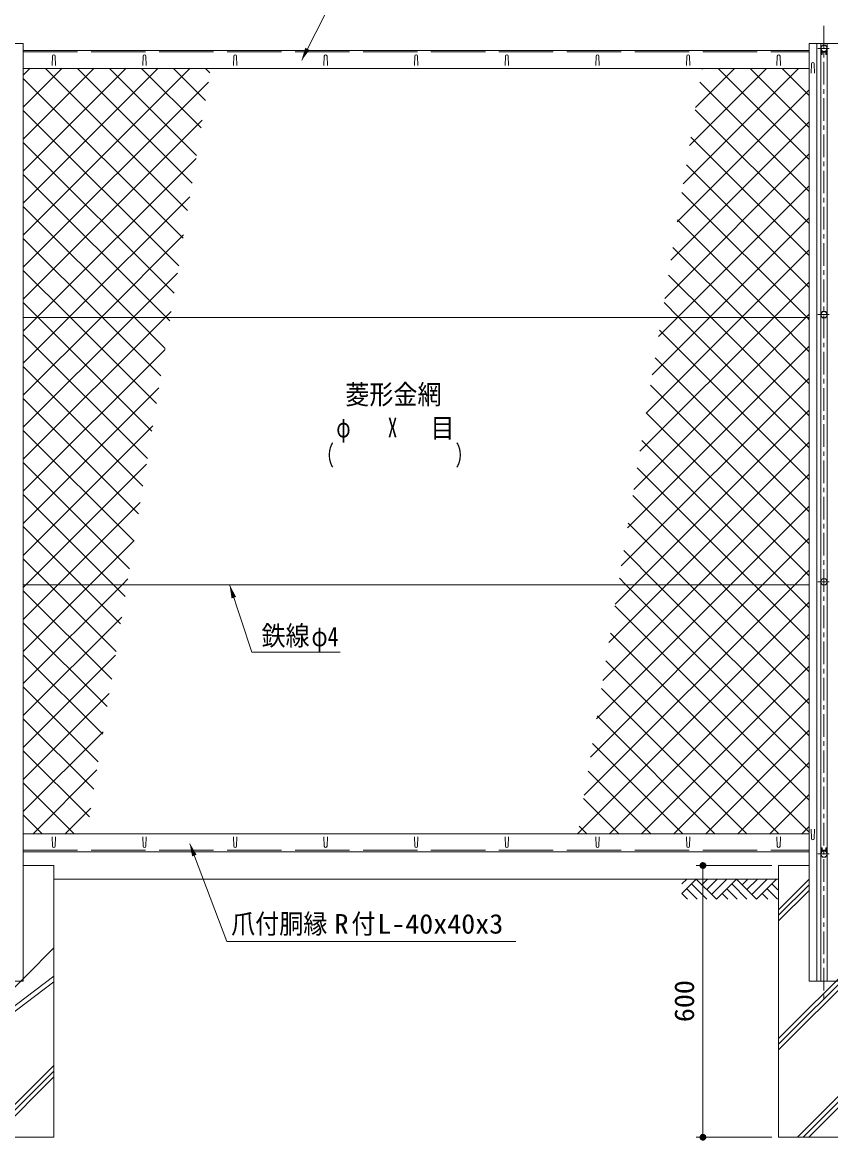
# Model space of a CAD drawing. Units: millimetres, scale not verified. Extents: x -4455 to 4455, y -3150 to 3150.
# Drawn here: x -3004 to -1220, y -797 to 1672 of the extents above; entities that cross this region are included whole.
import ezdxf
from ezdxf.enums import TextEntityAlignment as Align

# ---------------------------------------------------------------- set-up
doc = ezdxf.new("R2010")
doc.units = ezdxf.units.MM
doc.header["$LTSCALE"] = 20
for name, pattern in [('DASHED', [7.5, 6, -1.5]), ('USER1', [2, 1.25, -0.25, 0.25, -0.25]), ('USER2', [4, 2.5, -0.5, 0.5, -0.5])]:
    doc.linetypes.add(name, pattern=pattern)
for name, color, linetype, lineweight in [('0-1_SUNPOU', 1, 'Continuous', 18), ('0-2_1部材', 3, 'Continuous', 18), ('0-3_中心線', 1, 'USER2', 18), ('0-5_6文字', 3, 'Continuous', 18), ('0-6_5寸法', 1, 'Continuous', 18), ('0-7_GL', 7, 'Continuous', 18), ('0-8_8部品', 3, 'Continuous', 18), ('0-9_4基礎', 4, 'Continuous', 18), ('0-B_2網', 4, 'Continuous', 18), ('0-C_0', 1, 'Continuous', 18)]:
    doc.layers.add(name, color=color, linetype=linetype, lineweight=lineweight)
doc.styles.add('ＭＳ ゴシック', font='')
doc.styles.get('ＭＳ ゴシック').set_extended_font_data('MS Gothic')

# ---------------------------------------------------------------- blocks, each defined once
blk = doc.blocks.new('M1')
at = {"layer": '0-1_SUNPOU'}
blk.add_line((-5, 0), (-38.58, 0), dxfattribs=at)
for points in [[(0, 0), (-5, 0), (-4.96, 0.63)], [(0, 0), (-4.96, -0.63), (-5, 0)], [(0, 0), (-4.96, 0.63), (-4.84, 1.24)], [(0, 0), (-4.84, -1.24), (-4.96, -0.63)], [(0, 0), (-4.84, 1.24), (-4.65, 1.84)], [(0, 0), (-4.65, -1.84), (-4.84, -1.24)], [(0, 0), (-4.65, 1.84), (-4.38, 2.41)], [(0, 0), (-4.38, -2.41), (-4.65, -1.84)], [(0, 0), (-4.38, 2.41), (-4.05, 2.94)], [(0, 0), (-4.05, -2.94), (-4.38, -2.41)], [(0, 0), (-4.05, 2.94), (-3.64, 3.42)], [(0, 0), (-3.64, -3.42), (-4.05, -2.94)], [(0, 0), (-3.64, 3.42), (-3.19, 3.85)], [(0, 0), (-3.19, -3.85), (-3.64, -3.42)], [(0, 0), (-3.19, 3.85), (-2.68, 4.22)], [(0, 0), (-2.68, -4.22), (-3.19, -3.85)], [(0, 0), (-2.68, 4.22), (-2.13, 4.52)], [(0, 0), (-2.13, -4.52), (-2.68, -4.22)], [(0, 0), (-2.13, 4.52), (-1.55, 4.76)], [(0, 0), (-1.55, -4.76), (-2.13, -4.52)], [(0, 0), (-1.55, 4.76), (-0.94, 4.91)], [(0, 0), (-0.94, -4.91), (-1.55, -4.76)], [(0, 0), (-0.94, 4.91), (-0.31, 4.99)], [(0, 0), (-0.31, -4.99), (-0.94, -4.91)], [(0, 0), (-0.31, 4.99), (0.31, 4.99)], [(0, 0), (0.31, -4.99), (-0.31, -4.99)], [(0, 0), (0.31, 4.99), (0.94, 4.91)], [(0, 0), (0.94, 4.91), (1.55, 4.76)], [(0, 0), (1.55, 4.76), (2.13, 4.52)], [(0, 0), (2.13, 4.52), (2.68, 4.22)], [(0, 0), (2.68, 4.22), (3.19, 3.85)], [(0, 0), (3.19, 3.85), (3.64, 3.42)], [(0, 0), (3.64, 3.42), (4.05, 2.94)], [(0, 0), (4.05, 2.94), (4.38, 2.41)], [(0, 0), (4.38, 2.41), (4.65, 1.84)], [(0, 0), (4.65, 1.84), (4.84, 1.24)], [(0, 0), (4.84, 1.24), (4.96, 0.63)], [(0, 0), (4.96, 0.63), (5, 0)], [(0, 0), (0.94, -4.91), (0.31, -4.99)], [(0, 0), (1.55, -4.76), (0.94, -4.91)], [(0, 0), (2.13, -4.52), (1.55, -4.76)], [(0, 0), (2.68, -4.22), (2.13, -4.52)], [(0, 0), (3.19, -3.85), (2.68, -4.22)], [(0, 0), (3.64, -3.42), (3.19, -3.85)], [(0, 0), (4.05, -2.94), (3.64, -3.42)], [(0, 0), (4.38, -2.41), (4.05, -2.94)], [(0, 0), (4.65, -1.84), (4.38, -2.41)], [(0, 0), (4.84, -1.24), (4.65, -1.84)], [(0, 0), (4.96, -0.63), (4.84, -1.24)], [(0, 0), (5, 0), (4.96, -0.63)]]:
    blk.add_solid(points, dxfattribs=at)
blk = doc.blocks.new('GL-マーク')
at = {"layer": '0-C_0'}
for p, q in [((-278.75, -14.14), (-264.61, 0)), ((-278.75, -42.43), (-236.32, 0)), ((-236.32, 0), (-177.24, -59.08)), ((-203.01, 0), (-219.67, -16.66)), ((-174.73, 0), (-205.53, -30.8)), ((-146.45, 0), (-191.38, -44.94)), ((-118.16, 0), (-177.24, -59.08)), ((-118.16, 0), (-59.08, -59.08)), ((-84.85, 0), (-101.51, -16.65)), ((-56.57, 0), (-87.36, -30.8)), ((-28.28, 0), (-73.22, -44.94)), ((0, 0), (-59.08, -59.08)), ((-264.61, -28.28), (-233.81, -59.08)), ((-250.46, -14.14), (-205.53, -59.08)), ((-146.44, -28.28), (-115.65, -59.08)), ((-132.3, -14.14), (-87.37, -59.08)), ((2.51, -59.08), (-28.28, -28.28)), ((3.33, -31.61), (-14.14, -14.14)), ((-278.75, -42.43), (-262.09, -59.08)), ((-160.59, -42.43), (-143.93, -59.08)), ((-25.77, -59.08), (-42.43, -42.43))]:
    blk.add_line(p, q, dxfattribs=at)

msp = doc.modelspace()

# ---------------------------------------------------------------- linework, layer by layer
at = {"layer": '0-2_1部材', "color": 7}
for p, q in [((-3002.12, 1625.18), (-3067.12, 1625.18)), ((-3002.12, 1625.18), (-3002.12, -444.82)), ((-3002.12, 1610.18), (-1267.12, 1610.18)), ((-1267.12, 1625.18), (-1267.12, -444.82)), ((-1202.12, 1625.18), (-1267.12, 1625.18)), ((-1263.14, 1560.03), (-1262.39, 1580.53)), ((-1255.64, 1560.03), (-1256.39, 1580.53)), ((-3002.12, 1570.18), (-1267.12, 1570.18)), ((-3002.12, 1020.18), (-1267.12, 1020.18)), ((-3002.12, 430.18), (-1267.12, 430.18)), ((-3002.12, -119.82), (-1267.12, -119.82)), ((-1263.14, -109.67), (-1262.39, -130.17)), ((-1255.64, -109.67), (-1256.39, -130.17)), ((-3002.12, -159.82), (-1267.12, -159.82)), ((-3067.12, -444.82), (-3002.12, -444.82)), ((-1267.12, -444.82), (-1202.12, -444.82))]:
    msp.add_line(p, q, dxfattribs=at)
at = {"layer": '0-2_1部材', "color": 1, "linetype": 'DASHED'}
for p, q in [((-3002.12, 1607.18), (-1267.12, 1607.18)), ((-3002.12, -155.82), (-1267.12, -155.82))]:
    msp.add_line(p, q, dxfattribs=at)
at = {"layer": '0-2_1部材'}
for p, q in [((-1250.62, 1625.18), (-1250.62, -444.82)), ((-1241.62, 1625.18), (-1241.62, -444.82)), ((-1227.62, 1625.18), (-1227.62, -444.82)), ((-2938.37, 1576.68), (-2937.62, 1597.18)), ((-2930.87, 1576.68), (-2931.62, 1597.18)), ((-2738.37, 1576.68), (-2737.62, 1597.18)), ((-2730.87, 1576.68), (-2731.62, 1597.18)), ((-2538.37, 1576.68), (-2537.62, 1597.18)), ((-2530.87, 1576.68), (-2531.62, 1597.18)), ((-2338.37, 1576.68), (-2337.62, 1597.18)), ((-2330.87, 1576.68), (-2331.62, 1597.18)), ((-2138.37, 1576.68), (-2137.62, 1597.18)), ((-2130.87, 1576.68), (-2131.62, 1597.18)), ((-1938.37, 1576.68), (-1937.62, 1597.18)), ((-1930.87, 1576.68), (-1931.62, 1597.18)), ((-1738.37, 1576.68), (-1737.62, 1597.18)), ((-1730.87, 1576.68), (-1731.62, 1597.18)), ((-1538.37, 1576.68), (-1537.62, 1597.18)), ((-1530.87, 1576.68), (-1531.62, 1597.18)), ((-1338.37, 1576.68), (-1337.62, 1597.18)), ((-1330.87, 1576.68), (-1331.62, 1597.18)), ((-2938.37, -126.32), (-2937.62, -146.82)), ((-2930.87, -126.32), (-2931.62, -146.82)), ((-2738.37, -126.32), (-2737.62, -146.82)), ((-2730.87, -126.32), (-2731.62, -146.82)), ((-2538.37, -126.32), (-2537.62, -146.82)), ((-2530.87, -126.32), (-2531.62, -146.82)), ((-2338.37, -126.32), (-2337.62, -146.82)), ((-2330.87, -126.32), (-2331.62, -146.82)), ((-2138.37, -126.32), (-2137.62, -146.82)), ((-2130.87, -126.32), (-2131.62, -146.82)), ((-1938.37, -126.32), (-1937.62, -146.82)), ((-1930.87, -126.32), (-1931.62, -146.82)), ((-1738.37, -126.32), (-1737.62, -146.82)), ((-1730.87, -126.32), (-1731.62, -146.82)), ((-1538.37, -126.32), (-1537.62, -146.82)), ((-1530.87, -126.32), (-1531.62, -146.82)), ((-1338.37, -126.32), (-1337.62, -146.82)), ((-1330.87, -126.32), (-1331.62, -146.82))]:
    msp.add_line(p, q, dxfattribs=at)
for centre, start, end in [((-2934.62, 1597.18), 0, 180), ((-2734.62, 1597.18), 0, 180), ((-2534.62, 1597.18), 0, 180), ((-2334.62, 1597.18), 0, 180), ((-2134.62, 1597.18), 0, 180), ((-1934.62, 1597.18), 0, 180), ((-1734.62, 1597.18), 0, 180), ((-1534.62, 1597.18), 0, 180), ((-1334.62, 1597.18), 0, 180), ((-2934.62, -146.82), 180, 0), ((-2734.62, -146.82), 180, 0), ((-2534.62, -146.82), 180, 0), ((-2334.62, -146.82), 180, 0), ((-2134.62, -146.82), 180, 0), ((-1934.62, -146.82), 180, 0), ((-1734.62, -146.82), 180, 0), ((-1534.62, -146.82), 180, 0), ((-1334.62, -146.82), 180, 0)]:
    msp.add_arc(centre, 3, start, end, dxfattribs=at)
at = {"layer": '0-2_1部材', "color": 7}
for centre, start, end in [((-1259.39, 1580.53), 0, 180), ((-1259.39, -130.17), 180, 0)]:
    msp.add_arc(centre, 3, start, end, dxfattribs=at)
at = {"layer": '0-3_中心線'}
msp.add_line((-1234.62, 1664.51), (-1234.62, -491.96), dxfattribs=at)
at = {"layer": '0-5_6文字', "color": 7}
for points in [[(-1679.86, 1710.42), (-2325.55, 1710.42), (-2387.45, 1588.61)], [(-1914.98, -357.69), (-2552.56, -357.69), (-2634.33, -141.65)]]:
    msp.add_lwpolyline(points, dxfattribs=at)
at = {"layer": '0-5_6文字', "color": 6}
msp.add_lwpolyline([(-2302.76, 281.41), (-2497.31, 281.41), (-2546.19, 428.28)], dxfattribs=at)
at = {"layer": '0-5_6文字', "color": 7}
for points in [[(-2388.35, 1586.82), (-2379.41, 1615.93), (-2370.12, 1611.21)], [(-2635.04, -139.78), (-2619.55, -166), (-2629.29, -169.68)]]:
    msp.add_solid(points, dxfattribs=at)
at = {"layer": '0-5_6文字', "color": 6}
msp.add_solid([(-2546.82, 430.18), (-2532.4, 403.36), (-2542.29, 400.07)], dxfattribs=at)
at = {"layer": '0-6_5寸法'}
for p, q in [((-1349.62, -189.82), (-1516.78, -189.82)), ((-1501.78, -189.82), (-1501.78, -789.82)), ((-1349.62, -789.82), (-1516.78, -789.82))]:
    msp.add_line(p, q, dxfattribs=at)
at = {"layer": '0-7_GL'}
msp.add_line((-2934.62, -219.82), (-1334.62, -219.82), dxfattribs=at)
at = {"layer": '0-8_8部品', "color": 1, "linetype": 'USER1'}
for p, q in [((-1248.05, 1614.63), (-1221.17, 1614.63)), ((-1248.06, 1026.61), (-1221.18, 1026.61)), ((-1248.06, 436.61), (-1221.18, 436.61)), ((-1248.05, -164.27), (-1221.17, -164.27))]:
    msp.add_line(p, q, dxfattribs=at)
at = {"layer": '0-8_8部品', "color": 7}
for p, q in [((-1240.87, 1611.88), (-1240.87, 1600.95)), ((-1240.04, 1610.45), (-1240.87, 1610.45)), ((-1238.87, 1605.95), (-1240.87, 1605.95)), ((-1238.87, 1608.41), (-1238.87, 1600.95)), ((-1238.87, 1606.18), (-1230.37, 1606.18)), ((-1230.37, 1605.95), (-1228.37, 1605.95)), ((-1229.19, 1610.45), (-1228.37, 1610.45)), ((-1228.37, 1611.88), (-1228.37, 1600.95)), ((-1238.87, 1600.95), (-1240.87, 1600.95)), ((-1240.87, -161.52), (-1240.87, -150.59)), ((-1238.87, -155.59), (-1240.87, -155.59)), ((-1240.04, -160.09), (-1240.87, -160.09)), ((-1238.87, -155.82), (-1230.37, -155.82)), ((-1230.37, -150.59), (-1228.37, -150.59)), ((-1230.37, -158.05), (-1230.37, -150.59)), ((-1230.37, -155.59), (-1228.37, -155.59)), ((-1229.19, -160.09), (-1228.37, -160.09)), ((-1228.37, -161.52), (-1228.37, -150.59))]:
    msp.add_line(p, q, dxfattribs=at)
at = {"layer": '0-8_8部品'}
for points in [[(-1226.78, 1614.63), (-1230.7, 1621.42), (-1238.54, 1621.42), (-1242.46, 1614.63), (-1238.54, 1607.84), (-1230.7, 1607.84)], [(-1226.79, 1026.61), (-1230.71, 1033.4), (-1238.55, 1033.4), (-1242.47, 1026.61), (-1238.55, 1019.82), (-1230.71, 1019.82)], [(-1226.79, 436.61), (-1230.71, 443.4), (-1238.55, 443.4), (-1242.47, 436.61), (-1238.55, 429.82), (-1230.71, 429.82)], [(-1226.78, -164.27), (-1230.7, -171.06), (-1238.54, -171.06), (-1242.46, -164.27), (-1238.54, -157.48), (-1230.7, -157.48)]]:
    msp.add_lwpolyline(points, close=True, dxfattribs=at)
at = {"layer": '0-8_8部品', "color": 7}
for points in [[(-1230.37, 1608.41), (-1230.37, 1600.95), (-1228.37, 1600.95)], [(-1238.87, -158.05), (-1238.87, -150.59), (-1240.87, -150.59)]]:
    msp.add_lwpolyline(points, dxfattribs=at)
at = {"layer": '0-8_8部品'}
for centre in [(-1234.62, 1614.63), (-1234.63, 1026.61), (-1234.63, 436.61), (-1234.62, -164.27)]:
    msp.add_circle(centre, 6.8, dxfattribs=at)
at = {"layer": '0-9_4基礎', "color": 7}
for p, q in [((-3002.12, -189.82), (-2934.62, -189.82)), ((-2934.62, -189.82), (-2934.62, -789.82)), ((-1334.62, -189.82), (-1267.12, -189.82)), ((-1334.62, -189.82), (-1334.62, -789.82)), ((-3134.62, -789.82), (-2934.62, -789.82)), ((-1334.62, -789.82), (-1134.62, -789.82))]:
    msp.add_line(p, q, dxfattribs=at)
at = {"layer": '0-9_4基礎'}
for p, q in [((-1334.62, -287.31), (-1267.12, -219.81)), ((-1334.62, -299.81), (-1267.12, -232.31)), ((-1334.62, -312.31), (-1267.12, -244.81)), ((-3134.62, -571.91), (-2934.62, -371.91)), ((-1334.62, -571.91), (-1134.62, -371.91)), ((-1334.62, -584.41), (-1134.62, -384.41)), ((-1334.62, -596.91), (-1134.62, -396.91)), ((-3134.62, -584.41), (-2934.62, -434.41)), ((-3134.62, -596.91), (-2934.62, -446.91)), ((-3093.22, -789.82), (-2934.62, -631.21)), ((-1293.22, -789.82), (-1134.62, -631.21)), ((-3080.72, -789.82), (-2934.62, -643.71)), ((-3068.22, -789.82), (-2934.62, -656.21)), ((-1280.72, -789.82), (-1134.62, -643.71)), ((-1268.22, -789.82), (-1134.62, -656.21))]:
    msp.add_line(p, q, dxfattribs=at)
at = {"layer": '0-B_2網'}
for p, q in [((-3002.12, 1555.7), (-2987.64, 1570.18)), ((-3002.12, 1484.99), (-2916.92, 1570.18)), ((-3002.12, 1414.28), (-2846.21, 1570.18)), ((-3002.12, 1343.57), (-2775.5, 1570.18)), ((-3002.12, 1272.86), (-2704.79, 1570.18)), ((-3002.12, 1202.15), (-2634.08, 1570.18)), ((-2639.36, 1256.34), (-2953.2, 1570.18)), ((-2629.5, 1317.19), (-2882.49, 1570.18)), ((-2619.64, 1378.04), (-2811.77, 1570.18)), ((-2609.78, 1438.89), (-2741.06, 1570.18)), ((-2599.92, 1499.74), (-2670.35, 1570.18)), ((-2590.06, 1560.59), (-2599.64, 1570.18)), ((-1545.18, 1315.58), (-1290.58, 1570.18)), ((-1531.51, 1399.96), (-1361.29, 1570.18)), ((-1517.84, 1484.35), (-1432, 1570.18)), ((-1504.16, 1568.73), (-1502.71, 1570.18)), ((-1267.12, 1369.03), (-1468.27, 1570.18)), ((-1267.12, 1439.74), (-1397.56, 1570.18)), ((-1267.12, 1510.45), (-1326.85, 1570.18)), ((-2649.22, 1195.49), (-3002.12, 1548.39)), ((-3002.12, 1131.44), (-2593.36, 1540.19)), ((-1267.12, 1298.32), (-1508.82, 1540.01)), ((-1558.86, 1231.19), (-1267.12, 1522.93)), ((-2659.08, 1134.64), (-3002.12, 1477.68)), ((-1267.12, 1227.61), (-1518.68, 1479.16)), ((-3002.12, 1060.72), (-2607.04, 1455.81)), ((-1572.53, 1146.81), (-1267.12, 1452.22)), ((-1267.12, 1156.89), (-1528.54, 1418.31)), ((-2668.94, 1073.79), (-3002.12, 1406.97)), ((-1586.21, 1062.42), (-1267.12, 1381.51)), ((-2686.04, 1020.18), (-3002.12, 1336.26)), ((-1267.12, 1086.18), (-1538.4, 1357.46)), ((-1557.74, 1020.18), (-1267.12, 1310.8)), ((-2901.24, 1020.18), (-2634.38, 1287.04)), ((-1271.83, 1020.18), (-1548.26, 1296.61)), ((-2756.75, 1020.18), (-3002.12, 1265.55)), ((-1342.54, 1020.18), (-1558.12, 1235.76)), ((-1487.03, 1020.18), (-1267.12, 1240.09)), ((-2827.46, 1020.18), (-3002.12, 1194.84)), ((-2830.53, 1020.18), (-2648.06, 1202.65)), ((-1413.25, 1020.18), (-1567.98, 1174.91)), ((-1416.32, 1020.18), (-1267.12, 1169.38)), ((-2898.17, 1020.18), (-3002.12, 1124.13)), ((-2759.82, 1020.18), (-2661.73, 1118.27)), ((-1483.96, 1020.18), (-1577.84, 1114.06)), ((-1345.6, 1020.18), (-1267.12, 1098.67)), ((-1554.67, 1020.18), (-1587.7, 1053.21)), ((-3002.12, 919.3), (-2901.24, 1020.18)), ((-3002.12, 848.59), (-2830.53, 1020.18)), ((-3002.12, 777.88), (-2759.82, 1020.18)), ((-3002.12, 707.17), (-2689.11, 1020.18)), ((-2708.38, 830.39), (-2898.17, 1020.18)), ((-2698.52, 891.24), (-2827.46, 1020.18)), ((-2688.66, 952.09), (-2756.75, 1020.18)), ((-2689.11, 1020.18), (-2675.41, 1033.88)), ((-2678.8, 1012.94), (-2686.04, 1020.18)), ((-1654.58, 640.5), (-1274.89, 1020.18)), ((-1640.9, 724.88), (-1345.6, 1020.18)), ((-1627.23, 809.27), (-1416.32, 1020.18)), ((-1613.56, 893.65), (-1487.03, 1020.18)), ((-1599.88, 978.04), (-1557.74, 1020.18)), ((-1267.12, 732.63), (-1554.67, 1020.18)), ((-1267.12, 803.34), (-1483.96, 1020.18)), ((-1267.12, 874.05), (-1413.25, 1020.18)), ((-1267.12, 944.76), (-1342.54, 1020.18)), ((-1274.89, 1020.18), (-1267.12, 1027.96)), ((-1267.12, 1015.47), (-1271.83, 1020.18)), ((-1267.12, 661.92), (-1597.56, 992.36)), ((-2728.1, 708.69), (-3002.12, 982.71)), ((-3002.12, 636.46), (-2689.08, 949.5)), ((-1668.25, 556.11), (-1267.12, 957.25)), ((-1267.12, 591.21), (-1607.42, 931.51)), ((-2737.96, 647.84), (-3002.12, 912)), ((-3002.12, 565.75), (-2702.75, 865.11)), ((-1681.93, 471.73), (-1267.12, 886.54)), ((-1267.12, 520.5), (-1617.28, 870.66)), ((-2747.82, 586.99), (-3002.12, 841.29)), ((-1652.76, 430.18), (-1267.12, 815.83)), ((-1267.12, 449.79), (-1627.14, 809.81)), ((-3002.12, 495.04), (-2716.43, 780.73)), ((-2757.68, 526.14), (-3002.12, 770.57)), ((-1318.22, 430.18), (-1637, 748.96)), ((-1582.05, 430.18), (-1267.12, 745.12)), ((-2767.54, 465.29), (-3002.12, 699.86)), ((-1388.93, 430.18), (-1646.86, 688.11)), ((-1511.34, 430.18), (-1267.12, 674.4)), ((-2803.15, 430.18), (-3002.12, 629.15)), ((-1459.64, 430.18), (-1656.72, 627.26)), ((-2925.55, 430.18), (-2743.78, 611.96)), ((-1440.63, 430.18), (-1267.12, 603.69)), ((-2873.86, 430.18), (-3002.12, 558.44)), ((-1530.35, 430.18), (-1666.58, 566.41)), ((-2854.84, 430.18), (-2757.45, 527.57)), ((-1369.92, 430.18), (-1267.12, 532.98)), ((-1601.06, 430.18), (-1676.44, 505.56)), ((-2944.57, 430.18), (-3002.12, 487.73)), ((-1671.77, 430.18), (-1686.3, 444.71)), ((-1299.21, 430.18), (-1267.12, 462.27)), ((-3002.12, 353.62), (-2925.55, 430.18)), ((-3002.12, 282.91), (-2854.84, 430.18)), ((-3002.12, 212.2), (-2784.13, 430.18)), ((-2797.13, 282.74), (-2944.57, 430.18)), ((-2787.26, 343.59), (-2873.86, 430.18)), ((-2777.4, 404.44), (-2803.15, 430.18)), ((-2784.13, 430.18), (-2771.13, 443.19)), ((-1763.97, -34.58), (-1299.21, 430.18)), ((-1750.3, 49.8), (-1369.92, 430.18)), ((-1736.62, 134.19), (-1440.63, 430.18)), ((-1722.95, 218.57), (-1511.34, 430.18)), ((-1709.27, 302.96), (-1582.05, 430.18)), ((-1695.6, 387.34), (-1652.76, 430.18)), ((-1267.12, 25.52), (-1671.77, 430.18)), ((-1267.12, 96.23), (-1601.06, 430.18)), ((-1267.12, 166.95), (-1530.35, 430.18)), ((-1267.12, 237.66), (-1459.64, 430.18)), ((-1267.12, 308.37), (-1388.93, 430.18)), ((-1267.12, 379.08), (-1318.22, 430.18)), ((-2806.99, 221.89), (-3002.12, 417.02)), ((-1777.64, -118.97), (-1267.12, 391.56)), ((-1267.12, -45.19), (-1696.16, 383.86)), ((-3002.12, 141.49), (-2784.8, 358.8)), ((-2816.85, 161.04), (-3002.12, 346.31)), ((-1267.12, -115.9), (-1706.02, 323.01)), ((-1707.79, -119.82), (-1267.12, 320.85)), ((-2826.71, 100.19), (-3002.12, 275.6)), ((-3002.12, 70.78), (-2798.47, 274.42)), ((-1333.91, -119.82), (-1715.89, 262.16)), ((-1637.08, -119.82), (-1267.12, 250.14)), ((-2836.57, 39.34), (-3002.12, 204.89)), ((-1404.62, -119.82), (-1725.75, 201.31)), ((-3002.12, 0.06), (-2812.15, 190.03)), ((-1566.37, -119.82), (-1267.12, 179.43)), ((-2846.43, -21.51), (-3002.12, 134.18)), ((-1475.33, -119.82), (-1735.61, 140.46)), ((-3002.12, -70.65), (-2825.82, 105.65)), ((-1495.65, -119.82), (-1267.12, 108.72)), ((-1546.04, -119.82), (-1745.47, 79.61)), ((-2856.29, -82.36), (-3002.12, 63.47)), ((-1424.94, -119.82), (-1267.12, 38.01)), ((-2980.58, -119.82), (-2839.5, 21.26)), ((-1616.75, -119.82), (-1755.33, 18.76)), ((-2889.54, -119.82), (-3002.12, -7.24)), ((-1687.46, -119.82), (-1765.19, -42.09)), ((-1354.23, -119.82), (-1267.12, -32.7)), ((-2909.87, -119.82), (-2853.17, -63.12)), ((-2960.25, -119.82), (-3002.12, -77.95)), ((-1758.17, -119.82), (-1775.05, -102.94)), ((-1283.52, -119.82), (-1267.12, -103.41))]:
    msp.add_line(p, q, dxfattribs=at)
for points in [[(-3002.12, 990.01), (-2971.95, 1020.18), (-2620.71, 1371.42)], [(-2718.24, 769.54), (-2968.88, 1020.18), (-3002.12, 1053.42)], [(-3002.12, 424.33), (-2996.26, 430.18), (-2730.1, 696.34)]]:
    msp.add_lwpolyline(points, dxfattribs=at)

# ---------------------------------------------------------------- block references
at = {"layer": '0-6_5寸法', "xscale": 1.5, "yscale": 1.5}
for p, rotation in [((-1501.78, -189.82), 90), ((-1501.78, -789.82), 270)]:
    msp.add_blockref('M1', p, dxfattribs=dict(at, rotation=rotation))
at = {"layer": '0-7_GL', "xscale": 0.75, "yscale": 0.75}
msp.add_blockref('GL-マーク', (-1339.12, -219.82), dxfattribs=at)

# ---------------------------------------------------------------- texts
at = {"layer": '0-5_6文字', "style": 'ＭＳ ゴシック'}
for s, height, width, p in [('菱形金網', 43.26, 0.9, (-2291.24, 815.68)), ('φ    X', 43.3, 0.7, (-2311.06, 742.49)), ('目', 43.26, 0.9, (-2103.31, 741.92)), ('（\u3000\u3000\u3000 \u3000 \u3000\u3000）', 43.26, 0.65, (-2354.52, 681.34)), ('鉄線', 43.26, 0.9, (-2476.29, 283.11)), ('φ4', 43.26, 0.8, (-2365.96, 281.35)), ('爪付胴縁  付', 43.26, 0.9, (-2543.27, -353.16)), ('R', 43.26, 1.05, (-2315.11, -353.16)), ('L-40x40x3', 43.26, 1.05, (-2220.7, -353.16))]:
    msp.add_text(s, height=height, dxfattribs=dict(at, width=width)).set_placement(p, align=Align.BOTTOM_LEFT)
at = {"layer": '0-6_5寸法', "color": 3, "style": 'ＭＳ ゴシック', "width": 1.05}
msp.add_text('600', height=43.26, rotation=90, dxfattribs=at).set_placement((-1508.45, -535.57), align=Align.BOTTOM_LEFT)

doc.saveas('drawing.dxf')
